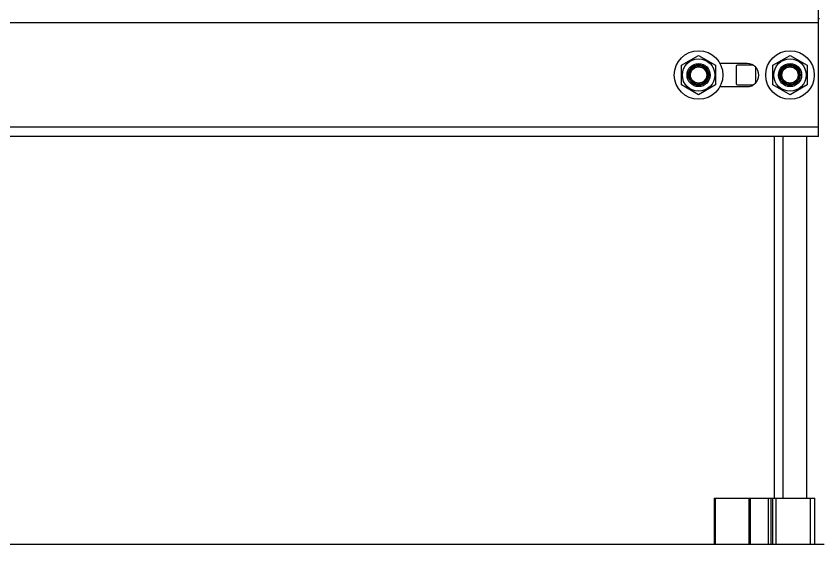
# Model space of a CAD drawing. Header units: millimetres. Extents: x 21899 to 38731, y -5425 to 3612.
# Drawn here: x 24888 to 25234.9, y 2884.4 to 3113 of the extents above; entities that cross this region are included whole.
import ezdxf

# ---------------------------------------------------------------- set-up
doc = ezdxf.new("R2010")
doc.units = ezdxf.units.MM

msp = doc.modelspace()

# ---------------------------------------------------------------- linework, layer by layer
at = {"color": 7, "linetype": 'Continuous'}
for p, q in [((25234.61, 3061), (25234.61, 3252)), ((25234.61, 3112), (25235.11, 3112)), ((25175.5, 3091.75), (25182.86, 3096)), ((25182.86, 3096), (25190.22, 3091.75)), ((25215, 3091.75), (25222.36, 3096)), ((25222.36, 3096), (25229.72, 3091.75)), ((25175.5, 3083.25), (25175.5, 3091.75)), ((25181.06, 3091.5), (25184.66, 3091.5)), ((25190.22, 3091.75), (25190.22, 3083.25)), ((25203.86, 3092.5), (25192.08, 3092.5)), ((25215, 3083.25), (25215, 3091.75)), ((25220.56, 3091.5), (25224.16, 3091.5)), ((25229.72, 3091.75), (25229.72, 3083.25)), ((25178.86, 3085.7), (25178.86, 3089.3)), ((25186.86, 3089.3), (25186.86, 3085.7)), ((25218.36, 3085.7), (25218.36, 3089.3)), ((25226.36, 3089.3), (25226.36, 3085.7)), ((25182.86, 3079), (25175.5, 3083.25)), ((25184.66, 3083.5), (25181.06, 3083.5)), ((25190.22, 3083.25), (25182.86, 3079)), ((25192.08, 3082.5), (25203.86, 3082.5)), ((25222.36, 3079), (25215, 3083.25)), ((25224.16, 3083.5), (25220.56, 3083.5)), ((25229.72, 3083.25), (25222.36, 3079)), ((25234.61, 3061), (23876.46, 3061)), ((25215.61, 2904.59), (25215.61, 3061)), ((25229.61, 2904.59), (25229.61, 3061)), ((25189.63, 2904.59), (25233.11, 2904.59)), ((25189.63, 2904.59), (25189.63, 2884.36)), ((25204.63, 2904.59), (25204.63, 2884.36)), ((25214.1, 2904.59), (25214.1, 2884.36)), ((25214.85, 2904.59), (25214.85, 2884.36)), ((25233.11, 2884.36), (25233.11, 2904.59)), ((25101.07, 2884.49), (22336.81, 2884.49)), ((25237.11, 2884.49), (25101.07, 2884.49))]:
    msp.add_line(p, q, dxfattribs=at)
at = {"color": 9, "linetype": 'Continuous'}
for p, q in [((25234.61, 3110), (23876.46, 3110)), ((25234.61, 3065), (23876.46, 3065)), ((25219.45, 2904.59), (25219.45, 3061)), ((25190, 2904.59), (25190, 2884.36)), ((25205.08, 2904.59), (25205.08, 2884.36)), ((25212.91, 2904.59), (25212.91, 2884.36)), ((25216.29, 2904.59), (25216.29, 2884.36)), ((25231.28, 2884.36), (25231.28, 2904.59))]:
    msp.add_line(p, q, dxfattribs=at)
at = {"color": 3, "linetype": 'Continuous'}
for p, q in [((25183.93, 3091.75), (25181.79, 3091.75)), ((25199.11, 3091.25), (25199.11, 3083.75)), ((25206.35, 3091.75), (25199.61, 3091.75)), ((25207.61, 3084.26), (25207.61, 3090.74)), ((25223.43, 3091.75), (25221.29, 3091.75)), ((25218.11, 3088.61), (25218.11, 3086.39)), ((25226.61, 3086.39), (25226.61, 3088.61)), ((25181.79, 3083.25), (25183.93, 3083.25)), ((25199.61, 3083.25), (25206.35, 3083.25)), ((25221.29, 3083.25), (25223.43, 3083.25))]:
    msp.add_line(p, q, dxfattribs=at)
at = {"color": 7, "linetype": 'Continuous'}
for centre, radius in [((25182.86, 3087.5), 10.5), ((25222.36, 3087.5), 10.5), ((25182.86, 3087.5), 7), ((25222.36, 3087.5), 7), ((25182.86, 3087.5), 5), ((25182.86, 3087.5), 4.4), ((25182.86, 3087.5), 4), ((25182.86, 3087.5), 3.51), ((25222.36, 3087.5), 5), ((25222.36, 3087.5), 4.4), ((25222.36, 3087.5), 4), ((25222.36, 3087.5), 3.51)]:
    msp.add_circle(centre, radius, dxfattribs=at)
at = {"color": 3, "linetype": 'Continuous'}
for centre, start, end in [((25199.61, 3091.25), 90, 180), ((25199.61, 3083.75), 180, 270)]:
    msp.add_arc(centre, 0.5, start, end, dxfattribs=at)
at = {"color": 7, "linetype": 'Continuous'}
msp.add_arc((25203.86, 3087.5), 5, 270, 90, dxfattribs=at)
msp.add_spline([(25181.46, 477.52), (25183.17, 506.07), (25220.98, 550.99), (25339.72, 609.4), (25420.96, 1074.69), (25351.59, 1469.53), (25377.1, 1910.16), (25377.1, 2419.72), (25293.61, 3077)], degree=3)
msp.add_open_spline([(25176.46, 477.37), (25176.32, 482.03), (25176.16, 486.79), (25176.42, 495.3), (25176.71, 499.05), (25177.58, 504.07), (25177.84, 505.36), (25178.43, 507.73), (25178.73, 508.81), (25179.39, 510.92), (25179.76, 511.97), (25180.95, 515.07), (25181.86, 517.08), (25185.22, 523.53), (25188.11, 527.73), (25194.66, 535.64), (25198.32, 539.33), (25206.12, 546.27), (25210.25, 549.51), (25217.88, 554.98), (25221.33, 557.28), (25228.3, 561.66), (25231.82, 563.73), (25242.46, 569.66), (25249.65, 573.24), (25268.5, 581.97), (25280.17, 586.75), (25302.75, 596.24), (25313.67, 600.96), (25327.74, 608.21), (25331.55, 610.31), (25338.09, 614.23), (25340.86, 616.02), (25346.28, 619.74), (25348.91, 621.67), (25356.6, 627.67), (25361.45, 631.96), (25376.1, 646.52), (25384.89, 657.83), (25400.12, 682.69), (25406.58, 696.25), (25417.39, 725.26), (25421.74, 740.71), (25431.56, 787.11), (25434.71, 819.9), (25436.18, 888.03), (25434.5, 923.36), (25428.04, 993.95), (25423.25, 1029.2), (25416.41, 1071.66), (25414.99, 1080.12), (25412.09, 1096.85), (25410.6, 1105.13), (25406.07, 1129.71), (25402.95, 1145.76), (25393.43, 1193.12), (25386.91, 1223.59), (25371.59, 1296.8), (25363.1, 1338.82), (25354.78, 1393.07), (25353.08, 1405.24), (25350.29, 1428.01), (25349.15, 1438.6), (25347.47, 1457.2), (25346.85, 1465.19), (25345.82, 1481.23), (25345.41, 1489.29), (25344.47, 1513.54), (25344.23, 1529.83), (25344.49, 1578.97), (25345.95, 1612.13), (25352.25, 1706.91), (25358.93, 1769.14), (25366.57, 1847.67), (25368.12, 1864.05), (25370.6, 1892.04), (25371.58, 1903.65), (25373.39, 1926.85), (25374.23, 1938.44), (25376.53, 1973.16), (25377.8, 1996.25), (25380.82, 2065.42), (25381.79, 2111.36), (25381.85, 2248.82), (25378.09, 2339.99), (25364.4, 2522.27), (25354.5, 2613.36), (25326.96, 2828.37), (25307.82, 2952.28), (25288.67, 3076.24)], degree=3, knots=[0, 0, 0, 0, 13.614656, 13.614656, 24.237506, 24.237506, 27.949925, 27.949925, 31.063684, 31.063684, 34.177443, 34.177443, 40.404961, 40.404961, 54.673562, 54.673562, 68.942162, 68.942162, 83.210763, 83.210763, 94.643421, 94.643421, 106.076078, 106.076078, 128.941394, 128.941394, 165.933013, 165.933013, 202.924632, 202.924632, 217.211649, 217.211649, 228.325165, 228.325165, 239.438681, 239.438681, 261.665712, 261.665712, 310.591127, 310.591127, 359.516541, 359.516541, 408.441955, 408.441955, 499.721397, 499.721397, 591.000838, 591.000838, 682.28028, 682.28028, 705.283727, 705.283727, 728.287174, 728.287174, 774.294068, 774.294068, 866.307856, 866.307856, 999.972816, 999.972816, 1038.611318, 1038.611318, 1072.030725, 1072.030725, 1097.038945, 1097.038945, 1122.047166, 1122.047166, 1172.063606, 1172.063606, 1272.096487, 1272.096487, 1455.942037, 1455.942037, 1504.41999, 1504.41999, 1538.871883, 1538.871883, 1573.323775, 1573.323775, 1642.227561, 1642.227561, 1780.035131, 1780.035131, 2055.650273, 2055.650273, 2331.265414, 2331.265414, 2706.34663, 2706.34663, 2706.34663, 2706.34663])

doc.saveas('drawing.dxf')
